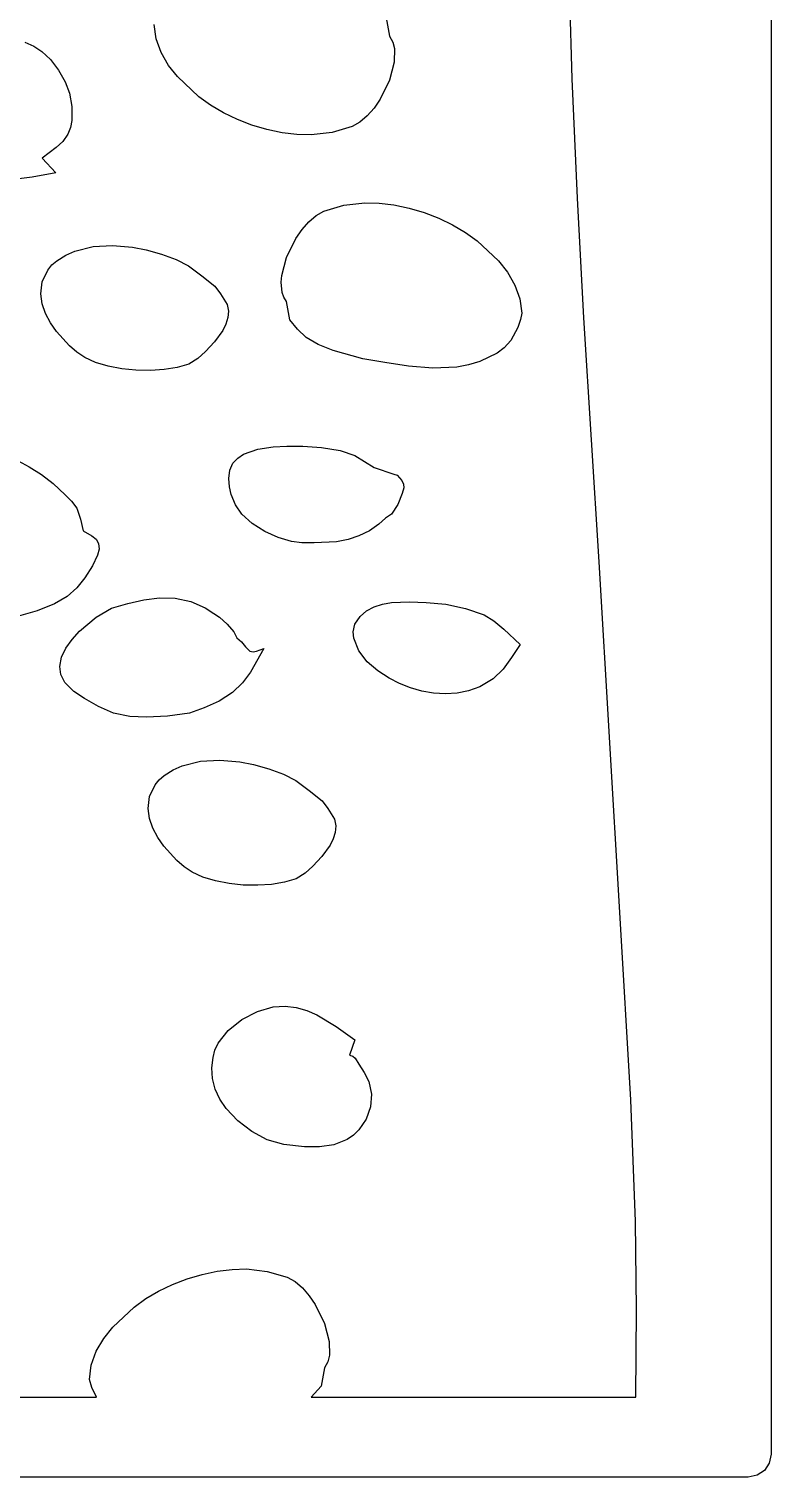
# Model space of a CAD drawing. Extents: x -1 to 541, y -138 to 3207.
# Drawn here: x 430.1 to 527.1, y 1469.6 to 1659.2 of the extents above; entities that cross this region are included whole.
import ezdxf

# ---------------------------------------------------------------- set-up
doc = ezdxf.new("R2010")
doc.units = 0

msp = doc.modelspace()

# ---------------------------------------------------------------- linework, layer by layer
at = {"layer": 'Calque_1'}
for p, q in [((527.124, 2276.95), (527.124, 1472.58)), ((501.128, 1652.62), (500.747, 1665.8)), ((446.699328, 1657.858594), (446.461, 1659.74)), ((476.785, 1660.63), (477.221, 1658.23)), ((429.503453, 1657.441719), (430.703611, 1656.886465)), ((430.703611, 1656.886465), (431.764, 1656.22)), ((447.350625, 1656.05875), (446.699328, 1657.858594)), ((477.221, 1658.23), (477.657797, 1657.44375)), ((477.657797, 1657.44375), (477.865375, 1656.5825)), ((431.764, 1656.22), (432.886516, 1655.160156)), ((432.886516, 1655.160156), (433.941625, 1653.75625)), ((448.319359, 1654.392031), (447.350625, 1656.05875)), ((477.865375, 1656.5825), (477.834, 1654.8)), ((433.941625, 1653.75625), (434.808672, 1652.219219)), ((449.51, 1652.91), (448.319359, 1654.392031)), ((477.834, 1654.8), (477.219984, 1652.449219)), ((434.808672, 1652.219219), (435.367, 1650.76)), ((452.3, 1650.27), (449.51, 1652.91)), ((477.219984, 1652.449219), (475.993125, 1649.95875)), ((501.801, 1636.9975), (501.128, 1652.62)), ((435.367, 1650.76), (435.664, 1649.02)), ((453.816488, 1649.166367), (452.3, 1650.27)), ((475.993125, 1649.95875), (475.199186, 1648.802637)), ((435.664, 1649.02), (435.67125, 1647.1625)), ((455.504281, 1648.174062), (453.816488, 1649.166367)), ((457.323371, 1647.305977), (455.504281, 1648.174062)), ((474.311203, 1647.781406), (473.3489, 1646.95166)), ((475.199186, 1648.802637), (474.311203, 1647.781406)), ((435.488781, 1646.244063), (435.149, 1645.38)), ((435.67125, 1647.1625), (435.488781, 1646.244063)), ((459.23375, 1646.575), (457.323371, 1647.305977)), ((461.19541, 1645.994023), (459.23375, 1646.575)), ((463.168344, 1645.575938), (461.19541, 1645.994023)), ((465.112543, 1645.333633), (463.168344, 1645.575938)), ((469.71775, 1645.59625), (466.988, 1645.28)), ((472.332, 1646.37), (469.71775, 1645.59625)), ((473.3489, 1646.95166), (472.332, 1646.37)), ((433.623375, 1643.65), (431.785, 1642.22)), ((434.480641, 1644.439063), (433.623375, 1643.65)), ((435.149, 1645.38), (434.480641, 1644.439063)), ((466.988, 1645.28), (465.112543, 1645.333633)), ((431.785, 1642.22), (433.586, 1640.33)), ((433.586, 1640.33), (430.485047, 1639.757656)), ((430.485047, 1639.757656), (427.358125, 1639.34375)), ((468.646, 1635.32), (471.26025, 1636.0975)), ((471.26025, 1636.0975), (473.99, 1636.41)), ((473.99, 1636.41), (475.865127, 1636.356367)), ((475.865127, 1636.356367), (477.809078, 1636.114062)), ((477.809078, 1636.114062), (479.781834, 1635.695977)), ((502.627, 1621.33), (501.801, 1636.9975)), ((466.666641, 1633.91), (467.629057, 1634.73875)), ((467.629057, 1634.73875), (468.646, 1635.32)), ((479.781834, 1635.695977), (481.743375, 1635.115)), ((481.743375, 1635.115), (483.653682, 1634.384023)), ((483.653682, 1634.384023), (485.472734, 1633.515938)), ((464.984375, 1631.735), (465.778498, 1632.89)), ((465.778498, 1632.89), (466.666641, 1633.91)), ((485.472734, 1633.515938), (487.160514, 1632.523633)), ((487.160514, 1632.523633), (488.677, 1631.42)), ((436.049953, 1630.054375), (438.470625, 1630.67)), ((438.470625, 1630.67), (440.989734, 1630.805625)), ((440.989734, 1630.805625), (443.616, 1630.6)), ((443.616, 1630.6), (445.411438, 1630.260469)), ((463.757172, 1629.245), (464.984375, 1631.735)), ((488.677, 1631.42), (491.468, 1628.78)), ((433.07025, 1628.2575), (433.719, 1628.82)), ((433.719, 1628.82), (434.873807, 1629.523203)), ((434.873807, 1629.523203), (436.049953, 1630.054375)), ((445.411438, 1630.260469), (447.3985, 1629.69125)), ((447.3985, 1629.69125), (449.320312, 1628.958906)), ((449.320312, 1628.958906), (450.92, 1628.13)), ((463.143, 1626.89), (463.757172, 1629.245)), ((491.468, 1628.78), (492.658641, 1627.297969)), ((431.798625, 1626.0625), (432.531, 1627.59)), ((432.531, 1627.59), (433.07025, 1628.2575)), ((450.92, 1628.13), (452.6705, 1626.8425)), ((452.6705, 1626.8425), (454.364, 1625.48)), ((463.073, 1626), (463.143, 1626.89)), ((492.658641, 1627.297969), (493.627375, 1625.63125)), ((431.601, 1624.49), (431.798625, 1626.0625)), ((454.364, 1625.48), (455.1335, 1624.47125)), ((463.191, 1624.67125), (463.073, 1626)), ((463.073, 1626), (463.073, 1626)), ((463.404875, 1624.046719), (463.191, 1624.67125)), ((493.627375, 1625.63125), (494.278672, 1623.831406)), ((431.78025, 1623.1825), (431.601, 1624.49)), ((432.2175, 1621.905), (431.78025, 1623.1825)), ((455.1335, 1624.47125), (455.987, 1623.08)), ((455.987, 1623.08), (456.148322, 1622.223496)), ((463.756, 1623.47), (463.404875, 1624.046719)), ((464.192, 1621.06), (463.756, 1623.47)), ((494.278672, 1623.831406), (494.517, 1621.95)), ((432.861, 1620.6875), (432.2175, 1621.905)), ((456.079078, 1621.365469), (455.821326, 1620.519395)), ((456.148322, 1622.223496), (456.079078, 1621.365469)), ((465.20825, 1619.875), (464.192, 1621.06)), ((494.376062, 1621.102656), (494.024, 1620.08375)), ((494.517, 1621.95), (494.376062, 1621.102656)), ((504.635, 1589.4), (502.627, 1621.33)), ((433.659, 1619.56), (432.861, 1620.6875)), ((435.3565, 1617.67), (433.659, 1619.56)), ((455.417125, 1619.69875), (454.337609, 1618.187656)), ((455.821326, 1620.519395), (455.417125, 1619.69875)), ((466.31, 1618.78), (465.20825, 1619.875)), ((494.024, 1620.08375), (493.111, 1618.39)), ((436.311469, 1616.84875), (435.3565, 1617.67)), ((454.337609, 1618.187656), (453.177, 1616.94)), ((467.896609, 1617.844844), (466.31, 1618.78)), ((469.863375, 1617.05875), (467.896609, 1617.844844)), ((492.20625, 1617.420313), (491.28725, 1616.7075)), ((493.111, 1618.39), (492.20625, 1617.420313)), ((437.381, 1616.14), (436.311469, 1616.84875)), ((438.784867, 1615.496855), (437.381, 1616.14)), ((440.413125, 1615.001719), (438.784867, 1615.496855)), ((450.96, 1615.29), (449.460977, 1614.840488)), ((452.157375, 1615.99875), (450.96, 1615.29)), ((453.177, 1616.94), (452.157375, 1615.99875)), ((473.713, 1615.99), (469.863375, 1617.05875)), ((476.623, 1615.47), (473.713, 1615.99)), ((479.716359, 1615.007187), (476.623, 1615.47)), ((489.054, 1615.64), (487.551682, 1615.166758)), ((491.28725, 1616.7075), (489.054, 1615.64)), ((442.195508, 1614.657285), (440.413125, 1615.001719)), ((444.06175, 1614.46625), (442.195508, 1614.657285)), ((445.941586, 1614.431309), (444.06175, 1614.46625)), ((447.76475, 1614.555156), (445.941586, 1614.431309)), ((449.460977, 1614.840488), (447.76475, 1614.555156)), ((482.874125, 1614.7375), (479.716359, 1615.007187)), ((486.014078, 1614.876563), (482.874125, 1614.7375)), ((487.551682, 1615.166758), (486.014078, 1614.876563)), ((458.144, 1603.469844), (460.0065, 1604.12875)), ((460.0065, 1604.12875), (462.00175, 1604.440781)), ((462.00175, 1604.440781), (463.805, 1604.54)), ((463.805, 1604.54), (465.868438, 1604.518281)), ((465.868438, 1604.518281), (468.3485, 1604.34375)), ((468.3485, 1604.34375), (470.773813, 1603.964844)), ((470.773813, 1603.964844), (472.673, 1603.33)), ((428.155, 1602.9), (430.091094, 1601.841406)), ((456.325375, 1601.3975), (456.739, 1602.33)), ((456.739, 1602.33), (457.364016, 1602.968418)), ((457.364016, 1602.968418), (458.144, 1603.469844)), ((472.673, 1603.33), (475.227, 1601.74)), ((430.091094, 1601.841406), (431.721, 1600.80625)), ((431.721, 1600.80625), (433.225656, 1599.630469)), ((456.217, 1600.3), (456.325375, 1601.3975)), ((456.313875, 1599.19375), (456.217, 1600.3)), ((456.217, 1600.3), (456.217, 1600.3)), ((475.227, 1601.74), (477.8, 1600.88)), ((477.8, 1600.88), (478.216, 1600.75)), ((478.216, 1600.75), (478.850625, 1600.02625)), ((478.850625, 1600.02625), (479.041047, 1599.567344)), ((433.225656, 1599.630469), (434.786, 1598.15)), ((434.786, 1598.15), (435.631625, 1597.34375)), ((456.521, 1598.23), (456.313875, 1599.19375)), ((457.100875, 1596.87375), (456.521, 1598.23)), ((478.869, 1598.32), (478.334125, 1596.89625)), ((479.087, 1599.1), (478.869, 1598.32)), ((479.041047, 1599.567344), (479.087, 1599.1)), ((435.631625, 1597.34375), (436.331, 1596.44)), ((436.331, 1596.44), (436.8085, 1594.97125)), ((457.887, 1595.63), (457.100875, 1596.87375)), ((478.334125, 1596.89625), (477.503, 1595.63)), ((436.8085, 1594.97125), (437.142, 1593.45)), ((459.240484, 1594.430781), (457.887, 1595.63)), ((460.896125, 1593.38625), (459.240484, 1594.430781)), ((475.84, 1594.33), (474.587203, 1593.47)), ((476.711, 1595.09), (475.84, 1594.33)), ((477.503, 1595.63), (476.711, 1595.09)), ((437.142, 1593.45), (438.29725, 1592.80125)), ((438.29725, 1592.80125), (438.839906, 1592.371406)), ((462.680203, 1592.568594), (460.896125, 1593.38625)), ((464.419, 1592.05), (462.680203, 1592.568594)), ((473.232125, 1592.79), (471.795484, 1592.305)), ((474.587203, 1593.47), (473.232125, 1592.79)), ((438.839906, 1592.371406), (439.181, 1591.8)), ((439.228813, 1591.073594), (439.04675, 1590.27875)), ((439.181, 1591.8), (439.228813, 1591.073594)), ((465.772266, 1591.889375), (464.419, 1592.05)), ((467.366375, 1591.86), (465.772266, 1591.889375)), ((470.298, 1592.03), (467.366375, 1591.86)), ((471.795484, 1592.305), (470.298, 1592.03)), ((438.389, 1588.87), (437.391125, 1587.305781)), ((439.04675, 1590.27875), (438.389, 1588.87)), ((507.371, 1543.48), (504.635, 1589.4)), ((437.391125, 1587.305781), (436.33475, 1585.97875)), ((435.0635, 1584.852344), (433.421, 1583.89)), ((436.33475, 1585.97875), (435.0635, 1584.852344)), ((431.133, 1582.98625), (428.71, 1582.3)), ((433.421, 1583.89), (431.133, 1582.98625)), ((438.853172, 1582.164688), (440.84, 1583.32)), ((440.84, 1583.32), (442.99175, 1583.94625)), ((442.99175, 1583.94625), (445.076, 1584.43)), ((445.076, 1584.43), (447.145891, 1584.687969)), ((447.145891, 1584.687969), (449.208375, 1584.63375)), ((449.208375, 1584.63375), (451.218922, 1584.217656)), ((451.218922, 1584.217656), (453.133, 1583.39)), ((453.133, 1583.39), (454.261, 1582.61)), ((473.38, 1582.25), (474.214953, 1582.983633)), ((474.214953, 1582.983633), (475.200938, 1583.510313)), ((475.200938, 1583.510313), (476.297266, 1583.861211)), ((476.297266, 1583.861211), (477.46325, 1584.0675)), ((477.46325, 1584.0675), (479.841437, 1584.170938)), ((479.841437, 1584.170938), (482.01, 1584.07)), ((482.01, 1584.07), (484.603, 1583.84)), ((484.603, 1583.84), (487.163625, 1583.305)), ((487.163625, 1583.305), (489.611, 1582.47)), ((436.673875, 1580.3325), (438.853172, 1582.164688)), ((454.261, 1582.61), (454.973, 1582.15)), ((454.973, 1582.15), (455.975375, 1581.24875)), ((455.975375, 1581.24875), (456.854, 1580.22)), ((472.461, 1580.22), (472.680125, 1581.25)), ((472.680125, 1581.25), (473.38, 1582.25)), ((489.611, 1582.47), (490.867656, 1581.680938)), ((490.867656, 1581.680938), (492.18825, 1580.5825)), ((434.893391, 1578.091562), (435.696826, 1579.246367)), ((435.696826, 1579.246367), (436.673875, 1580.3325)), ((456.854, 1580.22), (457.052, 1579.9)), ((457.052, 1579.9), (457.269, 1579.44)), ((457.269, 1579.44), (457.883, 1578.92)), ((472.568, 1579.39), (472.461, 1580.22)), ((473.230141, 1577.730625), (472.568, 1579.39)), ((492.18825, 1580.5825), (494.302, 1578.59)), ((434.337479, 1576.901602), (434.893391, 1578.091562)), ((457.883, 1578.92), (458.3725, 1578.25625)), ((458.3725, 1578.25625), (458.952, 1577.69)), ((458.952, 1577.69), (459.383797, 1577.601094)), ((460.793, 1578.03), (459.04375, 1574.94625)), ((459.383797, 1577.601094), (459.847375, 1577.70625)), ((459.847375, 1577.70625), (460.793, 1578.03)), ((474.313875, 1576.3225), (473.230141, 1577.730625)), ((494.302, 1578.59), (493.188531, 1576.880156)), ((434.103, 1575.71), (434.337479, 1576.901602)), ((434.235875, 1574.63375), (434.103, 1575.71)), ((475.677922, 1575.143125), (474.313875, 1576.3225)), ((493.188531, 1576.880156), (492.091, 1575.35875)), ((434.764, 1573.61), (434.235875, 1574.63375)), ((435.941375, 1572.41125), (434.764, 1573.61)), ((457.979375, 1573.534219), (456.696, 1572.29)), ((459.04375, 1574.94625), (457.979375, 1573.534219)), ((477.181, 1574.17), (475.677922, 1575.143125)), ((478.543809, 1573.465566), (477.181, 1574.17)), ((490.782719, 1574.060469), (489.037, 1573.02)), ((492.091, 1575.35875), (490.782719, 1574.060469)), ((437.337, 1571.49), (435.941375, 1572.41125)), ((456.696, 1572.29), (454.93775, 1571.145)), ((479.980469, 1572.892031), (478.543809, 1573.465566)), ((481.471082, 1572.464043), (479.980469, 1572.892031)), ((482.99575, 1572.19625), (481.471082, 1572.464043)), ((484.534574, 1572.103301), (482.99575, 1572.19625)), ((486.067656, 1572.199844), (484.534574, 1572.103301)), ((487.575098, 1572.500527), (486.067656, 1572.199844)), ((489.037, 1573.02), (487.575098, 1572.500527)), ((439.171875, 1570.43625), (437.337, 1571.49)), ((441.117, 1569.6), (439.171875, 1570.43625)), ((452.974, 1570.27), (451.074, 1569.58)), ((454.93775, 1571.145), (452.974, 1570.27)), ((443.278125, 1569.16625), (441.117, 1569.6)), ((445.452, 1569.04), (443.278125, 1569.16625)), ((448.206375, 1569.1825), (445.452, 1569.04)), ((451.074, 1569.58), (448.206375, 1569.1825)), ((447.758, 1561.44), (448.912807, 1562.143203)), ((448.912807, 1562.143203), (450.088953, 1562.674375)), ((450.088953, 1562.674375), (452.509625, 1563.29)), ((452.509625, 1563.29), (455.028734, 1563.425625)), ((455.028734, 1563.425625), (457.655, 1563.22)), ((457.655, 1563.22), (459.450438, 1562.880469)), ((459.450438, 1562.880469), (461.4375, 1562.31125)), ((461.4375, 1562.31125), (463.359312, 1561.578906)), ((446.57, 1560.2), (447.10925, 1560.8725)), ((447.10925, 1560.8725), (447.758, 1561.44)), ((463.359312, 1561.578906), (464.959, 1560.75)), ((464.959, 1560.75), (466.7095, 1559.4625)), ((445.64, 1557.11), (445.837625, 1558.6775)), ((445.837625, 1558.6775), (446.57, 1560.2)), ((466.7095, 1559.4625), (468.403, 1558.1)), ((445.81925, 1555.798281), (445.64, 1557.11)), ((468.403, 1558.1), (469.1725, 1557.09)), ((469.1725, 1557.09), (470.026, 1555.69)), ((446.2565, 1554.52125), (445.81925, 1555.798281)), ((446.9, 1553.306094), (446.2565, 1554.52125)), ((470.026, 1555.69), (470.18732, 1554.836797)), ((470.18732, 1554.836797), (470.118062, 1553.98125)), ((447.698, 1552.18), (446.9, 1553.306094)), ((469.860273, 1553.136953), (469.456, 1552.3175)), ((470.118062, 1553.98125), (469.860273, 1553.136953)), ((449.395125, 1550.28625), (447.698, 1552.18)), ((468.376188, 1550.8075), (467.215, 1549.56)), ((469.456, 1552.3175), (468.376188, 1550.8075)), ((450.350047, 1549.464531), (449.395125, 1550.28625)), ((451.42, 1548.76), (450.350047, 1549.464531)), ((467.215, 1549.56), (466.19625, 1548.61875)), ((452.823867, 1548.113984), (451.42, 1548.76)), ((454.452125, 1547.6175), (452.823867, 1548.113984)), ((456.234508, 1547.272891), (454.452125, 1547.6175)), ((458.10075, 1547.0825), (456.234508, 1547.272891)), ((459.980586, 1547.048672), (458.10075, 1547.0825)), ((461.80375, 1547.17375), (459.980586, 1547.048672)), ((463.499977, 1547.460078), (461.80375, 1547.17375)), ((464.999, 1547.91), (463.499977, 1547.460078)), ((466.19625, 1548.61875), (464.999, 1547.91)), ((508.768, 1518.97), (507.371, 1543.48)), ((457.914, 1529.4625), (459.951594, 1530.544063)), ((459.951594, 1530.544063), (462.001, 1531.14)), ((462.001, 1531.14), (463.561439, 1531.240684)), ((463.561439, 1531.240684), (465.025516, 1531.069844)), ((465.025516, 1531.069844), (466.409365, 1530.671895)), ((466.409365, 1530.671895), (467.729125, 1530.09125)), ((467.729125, 1530.09125), (470.240922, 1528.559531)), ((454.796, 1526.39), (456.118656, 1528.032187)), ((456.118656, 1528.032187), (457.914, 1529.4625)), ((470.240922, 1528.559531), (472.69, 1526.83)), ((454.39175, 1525.48), (454.796, 1526.39)), ((472.69, 1526.83), (471.997, 1524.81)), ((453.985, 1523.16), (454.142, 1524.51)), ((454.142, 1524.51), (454.39175, 1525.48)), ((471.997, 1524.81), (472.432141, 1524.656719)), ((472.432141, 1524.656719), (472.733875, 1524.40125)), ((472.733875, 1524.40125), (473.224, 1523.64)), ((454.080719, 1521.736563), (453.985, 1523.16)), ((473.224, 1523.64), (473.9035, 1522.54125)), ((473.9035, 1522.54125), (474.511, 1521.36)), ((454.435, 1520.36), (454.080719, 1521.736563)), ((474.511, 1521.36), (474.864672, 1519.712812)), ((455.029281, 1519.050938), (454.435, 1520.36)), ((455.845, 1517.83), (455.029281, 1519.050938)), ((474.864672, 1519.712812), (474.734875, 1518.03)), ((509.378, 1503.03), (508.768, 1518.97)), ((457.372172, 1516.197969), (455.845, 1517.83)), ((474.734875, 1518.03), (474.171391, 1516.429687)), ((459.194375, 1514.80125), (457.372172, 1516.197969)), ((461.227141, 1513.736406), (459.194375, 1514.80125)), ((473.224, 1515.03), (472.500061, 1514.337852)), ((474.171391, 1516.429687), (473.224, 1515.03)), ((463.386, 1513.1), (461.227141, 1513.736406)), ((466.098, 1512.82), (463.386, 1513.1)), ((468.055891, 1512.788438), (466.098, 1512.82)), ((469.954625, 1513.0775), (468.055891, 1512.788438)), ((471.706547, 1513.790313), (469.954625, 1513.0775)), ((472.500061, 1514.337852), (471.706547, 1513.790313)), ((509.512875, 1491.4675), (509.378, 1503.03)), ((450.750125, 1495.53), (452.71185, 1496.110898)), ((452.71185, 1496.110898), (454.684766, 1496.528437)), ((454.684766, 1496.528437), (456.62883, 1496.769258)), ((456.62883, 1496.769258), (458.504, 1496.82)), ((458.504, 1496.82), (461.23375, 1496.50875)), ((461.23375, 1496.50875), (463.848, 1495.74)), ((445.332529, 1492.940742), (447.020422, 1493.931563)), ((447.020422, 1493.931563), (448.839635, 1494.799102)), ((448.839635, 1494.799102), (450.750125, 1495.53)), ((463.848, 1495.74), (464.864902, 1495.15834)), ((464.864902, 1495.15834), (465.827219, 1494.328594)), ((465.827219, 1494.328594), (466.715238, 1493.307363)), ((443.816, 1491.84), (445.332529, 1492.940742)), ((466.715238, 1493.307363), (467.50925, 1492.15125)), ((467.50925, 1492.15125), (468.736406, 1489.660781)), ((441.026, 1489.19), (443.816, 1491.84)), ((509.431, 1480.04), (509.512875, 1491.4675)), ((439.835781, 1487.709375), (441.026, 1489.19)), ((468.736406, 1489.660781), (469.351, 1487.31)), ((438.867, 1486.045), (439.835781, 1487.709375)), ((469.351, 1487.31), (469.381875, 1485.52)), ((438.215469, 1484.245625), (438.867, 1486.045)), ((469.173953, 1484.660625), (468.737, 1483.88)), ((469.381875, 1485.52), (469.173953, 1484.660625)), ((437.977, 1482.36), (438.215469, 1484.245625)), ((468.737, 1483.88), (468.302, 1481.47)), ((438.28325, 1481.29), (437.977, 1482.36)), ((438.894, 1480.04), (438.28325, 1481.29)), ((468.302, 1481.47), (466.97, 1480.04)), ((365.382, 1480.04), (438.894, 1480.04)), ((466.97, 1480.04), (509.431, 1480.04)), ((526.893891, 1471.398281), (526.260375, 1470.44625)), ((527.124, 1472.58), (526.893891, 1471.398281)), ((524.124, 1469.58), (83.9064, 1469.58)), ((525.308672, 1469.811094), (524.124, 1469.58)), ((526.260375, 1470.44625), (525.308672, 1469.811094))]:
    msp.add_line(p, q, dxfattribs=at)

doc.saveas('drawing.dxf')
